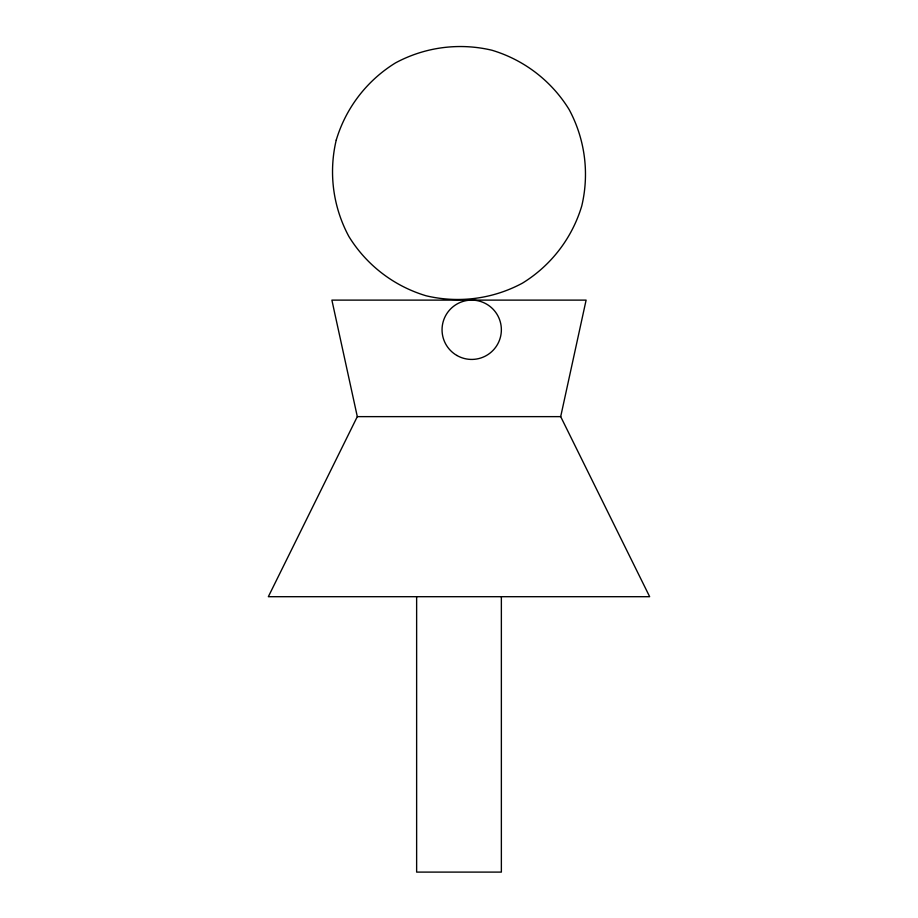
<?xml version="1.0" encoding="UTF-8"?>
<svg xmlns="http://www.w3.org/2000/svg" width="918" height="918" viewBox="0 0 918 918"><rect width="100%" height="100%" fill="white"/><g stroke="black" fill="none" stroke-linecap="round" stroke-linejoin="round"><path stroke-width="1.38" d="M560.691 416.634L586.109 300.117L331.891 300.117L357.309 416.634L268.343 596.7L649.657 596.7L560.691 416.634L357.309 416.634M501.366 596.7L501.366 872.1L416.634 872.1L416.634 596.7M336.229 140.11C328.483 172.756 332.993 207.032 348.92 236.557C366.523 265.118 393.96 286.164 426.101 295.78C458.748 303.525 493.023 299.016 522.549 283.088C551.11 265.474 572.166 238.049 581.771 205.907C589.517 173.261 585.007 138.985 569.08 109.449C551.477 80.899 524.04 59.842 491.899 50.226C459.252 42.492 424.977 47.002 395.451 62.929C366.89 80.532 345.834 107.968 336.229 140.11M456.877 355.461A29.663 29.663 0 0 0 501.366 329.769A29.663 29.663 0 0 0 456.877 304.087A29.663 29.663 0 0 0 456.877 355.461"/></g></svg>
